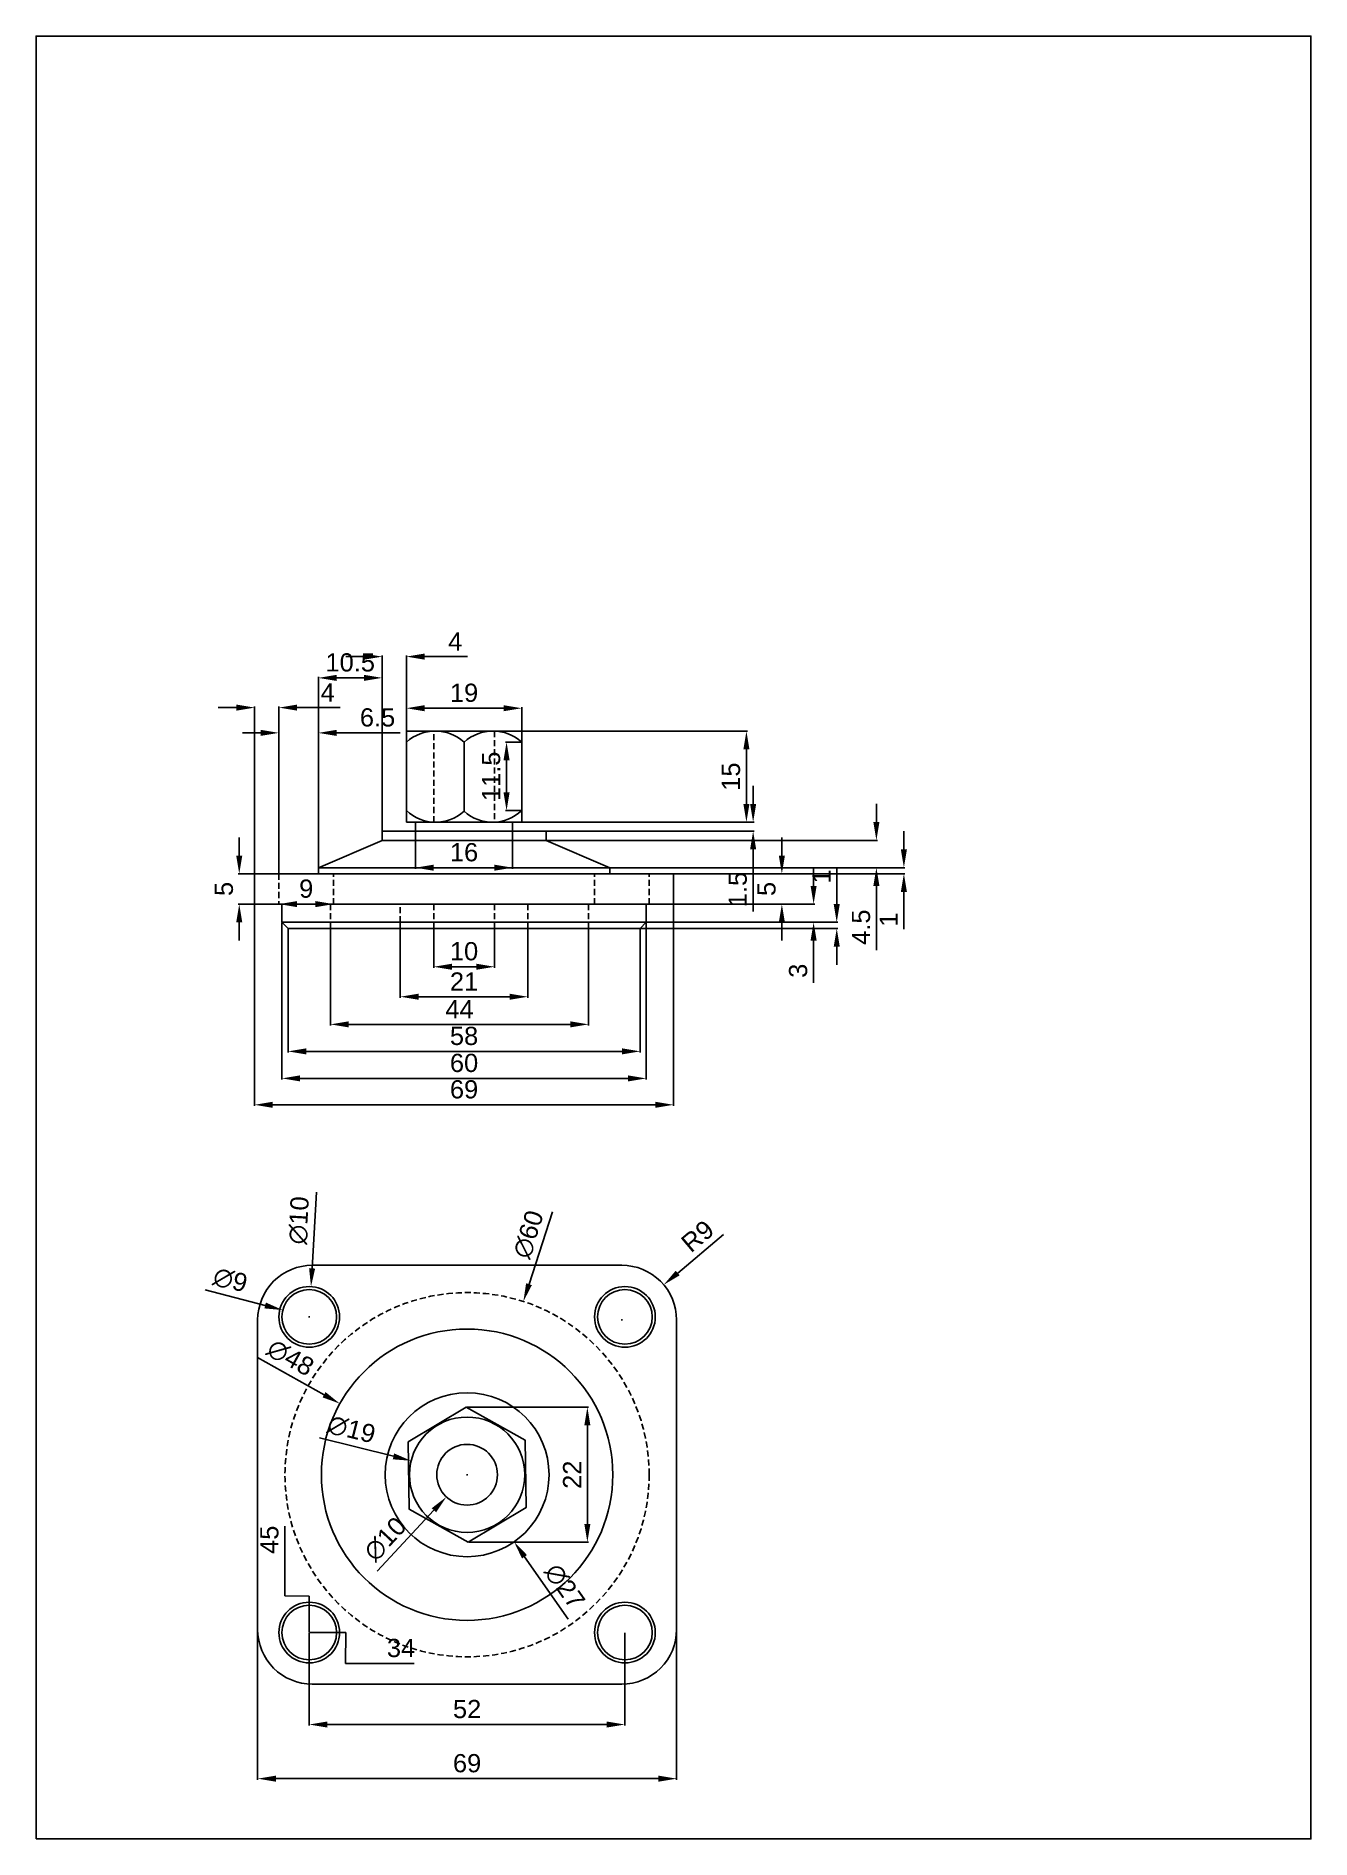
# Model space of a CAD drawing. Header units: millimetres. Extents: x 0 to 210, y 0 to 297.
import ezdxf

# ---------------------------------------------------------------- set-up
doc = ezdxf.new("R2010")
doc.units = ezdxf.units.MM
doc.header["$MEASUREMENT"] = 0
doc.linetypes.add('DASHEDX2', pattern=[1.5, 1, -0.5])
doc.styles.get("Standard").update_dxf_attribs({"font": 'arial.ttf'})
doc.dimstyles.get("Standard").update_dxf_attribs({"dimtxt": 3, "dimasz": 3, "dimexe": 0.18, "dimexo": 0.0625, "dimgap": 1, "dimtad": 1, "dimdec": 0, "dimzin": 0, "dimdsep": 46, "dimtxsty": 'Standard', "dimcen": 0.09, "dimclrd": 1, "dimclre": 1, "dimclrt": 1, "dimadec": 0, "dimazin": 0, "dimtfac": 1, "dimtdec": 0, "dimtofl": 0, "dimtmove": 0, "dimatfit": 3, "dimfxl": 1, "dimtolj": 1, "dimtzin": 0, "dimarcsym": 0})

# ---------------------------------------------------------------- blocks, each defined once
blk = doc.blocks.new('*D1')
at = {"color": 1, "lineweight": -2, "transparency": 16777216}
for p, q in [((33.47, 162), (33.47, 165)), ((35.94, 159), (33.29, 159)), ((35.94, 154), (33.29, 154)), ((33.47, 151), (33.47, 148))]:
    blk.add_line(p, q, dxfattribs=at)
at = {"color": 1, "transparency": 16777216}
for points in [[(32.97, 162), (33.97, 162), (33.47, 159)], [(32.97, 151), (33.97, 151), (33.47, 154)]]:
    blk.add_solid(points, dxfattribs=at)
at = {"layer": 'Defpoints', "color": 0, "transparency": 16777216}
for p in [(36, 159), (33.47, 154), (36, 154)]:
    blk.add_point(p, dxfattribs=at)
at = {"color": 1, "transparency": 16777216, "insert": (30.95, 156.5), "char_height": 3, "attachment_point": 5, "rotation": 90}
blk.add_mtext('\\A1;5', dxfattribs=at)
blk = doc.blocks.new('*D3')
at = {"color": 1, "lineweight": -2, "transparency": 16777216}
for p, q in [((36.46, 79.31), (47.43, 73.17)), ((70.91, 60), (71.09, 60)), ((71, 59.91), (71, 60.09))]:
    blk.add_line(p, q, dxfattribs=at)
at = {"color": 1, "transparency": 16777216}
blk.add_solid([(47.68, 73.61), (47.19, 72.74), (50.05, 71.71)], dxfattribs=at)
at = {"layer": 'Defpoints', "color": 0, "transparency": 16777216}
for p in [(50.05, 71.71), (91.95, 48.29)]:
    blk.add_point(p, dxfattribs=at)
at = {"color": 1, "transparency": 16777216, "insert": (41.91, 79.26), "char_height": 3, "attachment_point": 5, "rotation": 330.7939}
blk.add_mtext('\\A1;∅48', dxfattribs=at)
blk = doc.blocks.new('*D4')
at = {"color": 1, "lineweight": -2, "transparency": 16777216}
for p, q in [((70.91, 60), (71.09, 60)), ((71, 59.91), (71, 60.09)), ((87.67, 36.19), (80.46, 46.48))]:
    blk.add_line(p, q, dxfattribs=at)
at = {"color": 1, "transparency": 16777216}
blk.add_solid([(80.87, 46.77), (80.05, 46.2), (78.74, 48.94)], dxfattribs=at)
at = {"layer": 'Defpoints', "color": 0, "transparency": 16777216}
for p in [(63.26, 71.06), (78.74, 48.94)]:
    blk.add_point(p, dxfattribs=at)
at = {"color": 1, "transparency": 16777216, "insert": (87.07, 41.61), "char_height": 3, "attachment_point": 5, "rotation": 304.9952}
blk.add_mtext('\\A1;∅27', dxfattribs=at)
blk = doc.blocks.new('*D5')
at = {"color": 1, "lineweight": -2, "transparency": 16777216}
for p, q in [((85.08, 103.32), (81.2, 91.38)), ((70.91, 60), (71.09, 60)), ((71, 59.91), (71, 60.09))]:
    blk.add_line(p, q, dxfattribs=at)
at = {"color": 1, "transparency": 16777216}
blk.add_solid([(80.72, 91.54), (81.67, 91.23), (80.27, 88.53)], dxfattribs=at)
at = {"layer": 'Defpoints', "color": 0, "transparency": 16777216}
for p in [(80.27, 88.53), (61.73, 31.47)]:
    blk.add_point(p, dxfattribs=at)
at = {"color": 1, "transparency": 16777216, "insert": (81.11, 99.59), "char_height": 3, "attachment_point": 5, "rotation": 71.9994}
blk.add_mtext('\\A1;∅60', dxfattribs=at)
blk = doc.blocks.new('*D6')
at = {"color": 1, "lineweight": -2, "transparency": 16777216}
for p, q in [((70.91, 60), (71.09, 60)), ((71, 59.91), (71, 60.09)), ((56.17, 44.11), (65.54, 54.15))]:
    blk.add_line(p, q, dxfattribs=at)
at = {"color": 1, "transparency": 16777216}
blk.add_solid([(65.18, 54.49), (65.91, 53.81), (67.59, 56.34)], dxfattribs=at)
at = {"layer": 'Defpoints', "color": 0, "transparency": 16777216}
for p in [(74.41, 63.66), (67.59, 56.34)]:
    blk.add_point(p, dxfattribs=at)
at = {"color": 1, "transparency": 16777216, "insert": (57.52, 49.39), "char_height": 3, "attachment_point": 5, "rotation": 46.9737}
blk.add_mtext('\\A1;∅10', dxfattribs=at)
blk = doc.blocks.new('*D7')
at = {"color": 1, "lineweight": -2, "transparency": 16777216}
for p, q in [((46.68, 66.07), (58.87, 63.03)), ((70.91, 60), (71.09, 60)), ((71, 59.91), (71, 60.09))]:
    blk.add_line(p, q, dxfattribs=at)
at = {"color": 1, "transparency": 16777216}
blk.add_solid([(58.99, 63.51), (58.75, 62.54), (61.78, 62.3)], dxfattribs=at)
at = {"layer": 'Defpoints', "color": 0, "transparency": 16777216}
for p in [(61.78, 62.3), (80.22, 57.7)]:
    blk.add_point(p, dxfattribs=at)
at = {"color": 1, "transparency": 16777216, "insert": (51.95, 67.45), "char_height": 3, "attachment_point": 5, "rotation": 345.9867}
blk.add_mtext('\\A1;∅19', dxfattribs=at)
blk = doc.blocks.new('*D8')
at = {"color": 1, "lineweight": -2, "transparency": 16777216}
for p, q in [((113.22, 99.56), (105.69, 93.22)), ((96.41, 85.5), (96.59, 85.5)), ((96.5, 85.41), (96.5, 85.59))]:
    blk.add_line(p, q, dxfattribs=at)
at = {"color": 1, "transparency": 16777216}
blk.add_solid([(105.36, 93.6), (106.01, 92.84), (103.39, 91.29)], dxfattribs=at)
at = {"layer": 'Defpoints', "color": 0, "transparency": 16777216}
for p in [(103.39, 91.29), (96.5, 85.5)]:
    blk.add_point(p, dxfattribs=at)
at = {"color": 1, "transparency": 16777216, "insert": (108.97, 99.29), "char_height": 3, "attachment_point": 5, "rotation": 40.0524}
blk.add_mtext('\\A1;R9', dxfattribs=at)
blk = doc.blocks.new('*D9')
at = {"color": 1, "lineweight": -2, "transparency": 16777216}
for p, q in [((46.21, 106.52), (45.47, 93.99)), ((44.91, 86), (45.09, 86)), ((45, 85.91), (45, 86.09))]:
    blk.add_line(p, q, dxfattribs=at)
at = {"color": 1, "transparency": 16777216}
blk.add_solid([(44.97, 94.02), (45.97, 93.96), (45.29, 90.99)], dxfattribs=at)
at = {"layer": 'Defpoints', "color": 0, "transparency": 16777216}
for p in [(45.29, 90.99), (44.71, 81.01)]:
    blk.add_point(p, dxfattribs=at)
at = {"color": 1, "transparency": 16777216, "insert": (43.32, 101.9), "char_height": 3, "attachment_point": 5, "rotation": 86.6335}
blk.add_mtext('\\A1;∅10', dxfattribs=at)
blk = doc.blocks.new('*D10')
at = {"color": 1, "lineweight": -2, "transparency": 16777216}
for p, q in [((27.83, 90.45), (37.74, 87.88)), ((44.91, 86), (45.09, 86)), ((45, 85.91), (45, 86.09))]:
    blk.add_line(p, q, dxfattribs=at)
at = {"color": 1, "transparency": 16777216}
blk.add_solid([(37.86, 88.36), (37.61, 87.4), (40.64, 87.13)], dxfattribs=at)
at = {"layer": 'Defpoints', "color": 0, "transparency": 16777216}
for p in [(40.64, 87.13), (49.36, 84.87)]:
    blk.add_point(p, dxfattribs=at)
at = {"color": 1, "transparency": 16777216, "insert": (31.99, 92.07), "char_height": 3, "attachment_point": 5, "rotation": 345.4823}
blk.add_mtext('\\A1;∅9', dxfattribs=at)
blk = doc.blocks.new('*D11')
at = {"color": 1, "lineweight": -2, "transparency": 16777216}
for p, q in [((36.5, 34.44), (36.5, 9.75)), ((105.5, 34.44), (105.5, 9.75)), ((39.5, 9.93), (102.5, 9.93))]:
    blk.add_line(p, q, dxfattribs=at)
at = {"color": 1, "transparency": 16777216}
for points in [[(39.5, 10.43), (39.5, 9.43), (36.5, 9.93)], [(102.5, 10.43), (102.5, 9.43), (105.5, 9.93)]]:
    blk.add_solid(points, dxfattribs=at)
at = {"layer": 'Defpoints', "color": 0, "transparency": 16777216}
for p in [(36.5, 34.5), (105.5, 34.5), (105.5, 9.93)]:
    blk.add_point(p, dxfattribs=at)
at = {"color": 1, "transparency": 16777216, "insert": (71, 12.46), "char_height": 3, "attachment_point": 5}
blk.add_mtext('\\A1;69', dxfattribs=at)
blk = doc.blocks.new('*D12')
at = {"color": 1, "lineweight": -2, "transparency": 16777216}
for p, q in [((45, 33.94), (45, 18.67)), ((97, 33.94), (97, 18.67)), ((48, 18.85), (94, 18.85))]:
    blk.add_line(p, q, dxfattribs=at)
at = {"color": 1, "transparency": 16777216}
for points in [[(48, 19.35), (48, 18.35), (45, 18.85)], [(94, 19.35), (94, 18.35), (97, 18.85)]]:
    blk.add_solid(points, dxfattribs=at)
at = {"layer": 'Defpoints', "color": 0, "transparency": 16777216}
for p in [(45, 34), (97, 34), (97, 18.85)]:
    blk.add_point(p, dxfattribs=at)
at = {"color": 1, "transparency": 16777216, "insert": (71, 21.38), "char_height": 3, "attachment_point": 5}
blk.add_mtext('\\A1;52', dxfattribs=at)
blk = doc.blocks.new('*D13')
at = {"color": 1, "lineweight": -2, "transparency": 16777216}
for p, q in [((70.89, 71.12), (90.99, 71.12)), ((90.81, 68.12), (90.81, 51.88)), ((71.23, 48.88), (90.99, 48.88))]:
    blk.add_line(p, q, dxfattribs=at)
at = {"color": 1, "transparency": 16777216}
for points in [[(90.31, 68.12), (91.31, 68.12), (90.81, 71.12)], [(90.31, 51.88), (91.31, 51.88), (90.81, 48.88)]]:
    blk.add_solid(points, dxfattribs=at)
at = {"layer": 'Defpoints', "color": 0, "transparency": 16777216}
for p in [(70.83, 71.12), (71.17, 48.88), (90.81, 48.88)]:
    blk.add_point(p, dxfattribs=at)
at = {"color": 1, "transparency": 16777216, "insert": (88.3, 60), "char_height": 3, "attachment_point": 5, "rotation": 90}
blk.add_mtext('\\A1;22', dxfattribs=at)
blk = doc.blocks.new('*D14')
at = {"color": 1, "lineweight": -2, "transparency": 16777216}
for p, q in [((40.97, 40.06), (40.97, 51.5)), ((45, 40), (40.97, 40.06)), ((45, 34.06), (45, 40))]:
    blk.add_line(p, q, dxfattribs=at)
at = {"layer": 'Defpoints', "color": 0, "transparency": 16777216}
for p in [(40.97, 46.06), (45, 34), (0, 0)]:
    blk.add_point(p, dxfattribs=at)
at = {"color": 1, "transparency": 16777216, "insert": (38.44, 49.28), "char_height": 3, "attachment_point": 5, "rotation": 90}
blk.add_mtext('\\A1;45', dxfattribs=at)
blk = doc.blocks.new('*D15')
at = {"color": 1, "lineweight": -2, "transparency": 16777216}
for p, q in [((45.06, 34), (51, 34)), ((51, 34), (50.98, 28.91)), ((50.98, 28.91), (62.26, 28.91))]:
    blk.add_line(p, q, dxfattribs=at)
at = {"layer": 'Defpoints', "color": 0, "transparency": 16777216}
for p in [(45, 34), (56.98, 28.91), (0, 0)]:
    blk.add_point(p, dxfattribs=at)
at = {"color": 1, "transparency": 16777216, "insert": (60.12, 31.44), "char_height": 3, "attachment_point": 5}
blk.add_mtext('\\A1;34', dxfattribs=at)
blk = doc.blocks.new('*D17')
at = {"color": 1, "lineweight": -2, "transparency": 16777216}
for p, q in [((36, 153.94), (36, 120.76)), ((105, 153.94), (105, 120.76)), ((39, 120.94), (102, 120.94))]:
    blk.add_line(p, q, dxfattribs=at)
at = {"color": 1, "transparency": 16777216}
for points in [[(39, 121.44), (39, 120.44), (36, 120.94)], [(102, 121.44), (102, 120.44), (105, 120.94)]]:
    blk.add_solid(points, dxfattribs=at)
at = {"layer": 'Defpoints', "color": 0, "transparency": 16777216}
for p in [(36, 154), (105, 154), (105, 120.94)]:
    blk.add_point(p, dxfattribs=at)
at = {"color": 1, "transparency": 16777216, "insert": (70.5, 123.47), "char_height": 3, "attachment_point": 5}
blk.add_mtext('\\A1;69', dxfattribs=at)
blk = doc.blocks.new('*D18')
at = {"color": 1, "lineweight": -2, "transparency": 16777216}
for p, q in [((40.5, 150.94), (40.5, 125.11)), ((100.5, 150.94), (100.5, 125.11)), ((43.5, 125.29), (97.5, 125.29))]:
    blk.add_line(p, q, dxfattribs=at)
at = {"color": 1, "transparency": 16777216}
for points in [[(43.5, 125.79), (43.5, 124.79), (40.5, 125.29)], [(97.5, 125.79), (97.5, 124.79), (100.5, 125.29)]]:
    blk.add_solid(points, dxfattribs=at)
at = {"layer": 'Defpoints', "color": 0, "transparency": 16777216}
for p in [(40.5, 151), (100.5, 151), (100.5, 125.29)]:
    blk.add_point(p, dxfattribs=at)
at = {"color": 1, "transparency": 16777216, "insert": (70.5, 127.82), "char_height": 3, "attachment_point": 5}
blk.add_mtext('\\A1;60', dxfattribs=at)
blk = doc.blocks.new('*D19')
at = {"color": 1, "lineweight": -2, "transparency": 16777216}
for p, q in [((41.5, 149.94), (41.5, 129.56)), ((99.5, 149.94), (99.5, 129.56)), ((44.5, 129.74), (96.5, 129.74))]:
    blk.add_line(p, q, dxfattribs=at)
at = {"color": 1, "transparency": 16777216}
for points in [[(44.5, 130.24), (44.5, 129.24), (41.5, 129.74)], [(96.5, 130.24), (96.5, 129.24), (99.5, 129.74)]]:
    blk.add_solid(points, dxfattribs=at)
at = {"layer": 'Defpoints', "color": 0, "transparency": 16777216}
for p in [(41.5, 150), (99.5, 150), (99.5, 129.74)]:
    blk.add_point(p, dxfattribs=at)
at = {"color": 1, "transparency": 16777216, "insert": (70.5, 132.27), "char_height": 3, "attachment_point": 5}
blk.add_mtext('\\A1;58', dxfattribs=at)
blk = doc.blocks.new('*D20')
at = {"color": 1, "lineweight": -2, "transparency": 16777216}
for p, q in [((48.5, 149.94), (48.5, 134.01)), ((91, 149.94), (91, 134.01)), ((51.5, 134.19), (88, 134.19))]:
    blk.add_line(p, q, dxfattribs=at)
at = {"color": 1, "transparency": 16777216}
for points in [[(51.5, 134.69), (51.5, 133.69), (48.5, 134.19)], [(88, 134.69), (88, 133.69), (91, 134.19)]]:
    blk.add_solid(points, dxfattribs=at)
at = {"layer": 'Defpoints', "color": 0, "transparency": 16777216}
for p in [(48.5, 150), (91, 150), (91, 134.19)]:
    blk.add_point(p, dxfattribs=at)
at = {"color": 1, "transparency": 16777216, "insert": (69.75, 136.69), "char_height": 3, "attachment_point": 5}
blk.add_mtext('\\A1;44', dxfattribs=at)
blk = doc.blocks.new('*D21')
at = {"color": 1, "lineweight": -2, "transparency": 16777216}
for p, q in [((60, 150.94), (60, 138.56)), ((81, 150.94), (81, 138.56)), ((63, 138.74), (78, 138.74))]:
    blk.add_line(p, q, dxfattribs=at)
at = {"color": 1, "transparency": 16777216}
for points in [[(63, 139.24), (63, 138.24), (60, 138.74)], [(78, 139.24), (78, 138.24), (81, 138.74)]]:
    blk.add_solid(points, dxfattribs=at)
at = {"layer": 'Defpoints', "color": 0, "transparency": 16777216}
for p in [(60, 151), (81, 151), (81, 138.74)]:
    blk.add_point(p, dxfattribs=at)
at = {"color": 1, "transparency": 16777216, "insert": (70.5, 141.25), "char_height": 3, "attachment_point": 5}
blk.add_mtext('\\A1;21', dxfattribs=at)
blk = doc.blocks.new('*D22')
at = {"color": 1, "lineweight": -2, "transparency": 16777216}
for p, q in [((65.5, 150.94), (65.5, 143.5)), ((75.5, 150.94), (75.5, 143.5)), ((68.5, 143.68), (72.5, 143.68))]:
    blk.add_line(p, q, dxfattribs=at)
at = {"color": 1, "transparency": 16777216}
for points in [[(68.5, 144.18), (68.5, 143.18), (65.5, 143.68)], [(72.5, 144.18), (72.5, 143.18), (75.5, 143.68)]]:
    blk.add_solid(points, dxfattribs=at)
at = {"layer": 'Defpoints', "color": 0, "transparency": 16777216}
for p in [(65.5, 151), (75.5, 151), (75.5, 143.68)]:
    blk.add_point(p, dxfattribs=at)
at = {"color": 1, "transparency": 16777216, "insert": (70.5, 146.22), "char_height": 3, "attachment_point": 5}
blk.add_mtext('\\A1;10', dxfattribs=at)
blk = doc.blocks.new('*D23')
at = {"color": 1, "lineweight": -2, "transparency": 16777216}
for p, q in [((40, 154.06), (40, 154.18)), ((43, 154), (46, 154)), ((49, 154.06), (49, 154.18))]:
    blk.add_line(p, q, dxfattribs=at)
at = {"color": 1, "transparency": 16777216}
for points in [[(43, 154.5), (43, 153.5), (40, 154)], [(46, 154.5), (46, 153.5), (49, 154)]]:
    blk.add_solid(points, dxfattribs=at)
at = {"layer": 'Defpoints', "color": 0, "transparency": 16777216}
for p in [(40, 154), (49, 154), (49, 154)]:
    blk.add_point(p, dxfattribs=at)
at = {"color": 1, "transparency": 16777216, "insert": (44.5, 156.53), "char_height": 3, "attachment_point": 5}
blk.add_mtext('\\A1;9', dxfattribs=at)
blk = doc.blocks.new('*D24')
at = {"color": 1, "lineweight": -2, "transparency": 16777216}
for p, q in [((62.5, 165.94), (62.5, 159.82)), ((78.5, 165.94), (78.5, 159.82)), ((65.5, 160), (75.5, 160))]:
    blk.add_line(p, q, dxfattribs=at)
at = {"color": 1, "transparency": 16777216}
for points in [[(65.5, 160.5), (65.5, 159.5), (62.5, 160)], [(75.5, 160.5), (75.5, 159.5), (78.5, 160)]]:
    blk.add_solid(points, dxfattribs=at)
at = {"layer": 'Defpoints', "color": 0, "transparency": 16777216}
for p in [(62.5, 166), (78.5, 166), (78.5, 160)]:
    blk.add_point(p, dxfattribs=at)
at = {"color": 1, "transparency": 16777216, "insert": (70.5, 162.53), "char_height": 3, "attachment_point": 5}
blk.add_mtext('\\A1;16', dxfattribs=at)
blk = doc.blocks.new('*D25')
at = {"color": 1, "lineweight": -2, "transparency": 16777216}
for p, q in [((33, 186.37), (30, 186.37)), ((36, 159.06), (36, 186.55)), ((40, 159.06), (40, 186.55)), ((43, 186.37), (50.08, 186.37))]:
    blk.add_line(p, q, dxfattribs=at)
at = {"color": 1, "transparency": 16777216}
for points in [[(33, 186.87), (33, 185.87), (36, 186.37)], [(43, 186.87), (43, 185.87), (40, 186.37)]]:
    blk.add_solid(points, dxfattribs=at)
at = {"layer": 'Defpoints', "color": 0, "transparency": 16777216}
for p in [(40, 186.37), (36, 159), (40, 159)]:
    blk.add_point(p, dxfattribs=at)
at = {"color": 1, "transparency": 16777216, "insert": (48.04, 188.87), "char_height": 3, "attachment_point": 5}
blk.add_mtext('\\A1;4', dxfattribs=at)
blk = doc.blocks.new('*D26')
at = {"color": 1, "lineweight": -2, "transparency": 16777216}
for p, q in [((37, 182.21), (34, 182.21)), ((40, 159.06), (40, 182.39)), ((46.5, 159.06), (46.5, 182.39)), ((49.5, 182.21), (60, 182.21))]:
    blk.add_line(p, q, dxfattribs=at)
at = {"color": 1, "transparency": 16777216}
for points in [[(37, 182.71), (37, 181.71), (40, 182.21)], [(49.5, 182.71), (49.5, 181.71), (46.5, 182.21)]]:
    blk.add_solid(points, dxfattribs=at)
at = {"layer": 'Defpoints', "color": 0, "transparency": 16777216}
for p in [(46.5, 182.21), (40, 159), (46.5, 159)]:
    blk.add_point(p, dxfattribs=at)
at = {"color": 1, "transparency": 16777216, "insert": (56.25, 184.74), "char_height": 3, "attachment_point": 5}
blk.add_mtext('\\A1;6.5', dxfattribs=at)
blk = doc.blocks.new('*D27')
at = {"color": 1, "lineweight": -2, "transparency": 16777216}
for p, q in [((79.94, 180.7), (77.32, 180.7)), ((77.5, 177.7), (77.5, 172.4)), ((79.94, 169.4), (77.32, 169.4))]:
    blk.add_line(p, q, dxfattribs=at)
at = {"color": 1, "transparency": 16777216}
for points in [[(77, 177.7), (78, 177.7), (77.5, 180.7)], [(77, 172.4), (78, 172.4), (77.5, 169.4)]]:
    blk.add_solid(points, dxfattribs=at)
at = {"layer": 'Defpoints', "color": 0, "transparency": 16777216}
for p in [(80, 180.7), (77.5, 169.4), (80, 169.4)]:
    blk.add_point(p, dxfattribs=at)
at = {"color": 1, "transparency": 16777216, "insert": (74.97, 175.05), "char_height": 3, "attachment_point": 5, "rotation": 90}
blk.add_mtext('\\A1;11.5', dxfattribs=at)
blk = doc.blocks.new('*D28')
at = {"color": 1, "lineweight": -2, "transparency": 16777216}
for p, q in [((61, 182.56), (61, 186.45)), ((64, 186.27), (77, 186.27)), ((80, 182.56), (80, 186.45))]:
    blk.add_line(p, q, dxfattribs=at)
at = {"color": 1, "transparency": 16777216}
for points in [[(64, 186.77), (64, 185.77), (61, 186.27)], [(77, 186.77), (77, 185.77), (80, 186.27)]]:
    blk.add_solid(points, dxfattribs=at)
at = {"layer": 'Defpoints', "color": 0, "transparency": 16777216}
for p in [(80, 186.27), (61, 182.5), (80, 182.5)]:
    blk.add_point(p, dxfattribs=at)
at = {"color": 1, "transparency": 16777216, "insert": (70.5, 188.8), "char_height": 3, "attachment_point": 5}
blk.add_mtext('\\A1;19', dxfattribs=at)
blk = doc.blocks.new('*D29')
at = {"color": 1, "lineweight": -2, "transparency": 16777216}
for p, q in [((80.06, 182.5), (117.19, 182.5)), ((117.01, 170.5), (117.01, 179.5)), ((80.06, 167.5), (117.19, 167.5))]:
    blk.add_line(p, q, dxfattribs=at)
at = {"color": 1, "transparency": 16777216}
for points in [[(116.51, 179.5), (117.51, 179.5), (117.01, 182.5)], [(116.51, 170.5), (117.51, 170.5), (117.01, 167.5)]]:
    blk.add_solid(points, dxfattribs=at)
at = {"layer": 'Defpoints', "color": 0, "transparency": 16777216}
for p in [(80, 182.5), (117.01, 182.5), (80, 167.5)]:
    blk.add_point(p, dxfattribs=at)
at = {"color": 1, "transparency": 16777216, "insert": (114.48, 175), "char_height": 3, "attachment_point": 5, "rotation": 90}
blk.add_mtext('\\A1;15', dxfattribs=at)
blk = doc.blocks.new('*D30')
at = {"color": 1, "lineweight": -2, "transparency": 16777216}
for p, q in [((118.12, 170.5), (118.12, 173.5)), ((78.56, 167.5), (118.3, 167.5)), ((78.56, 166), (118.3, 166)), ((118.12, 163), (118.12, 152.8))]:
    blk.add_line(p, q, dxfattribs=at)
at = {"color": 1, "transparency": 16777216}
for points in [[(117.62, 170.5), (118.62, 170.5), (118.12, 167.5)], [(117.62, 163), (118.62, 163), (118.12, 166)]]:
    blk.add_solid(points, dxfattribs=at)
at = {"layer": 'Defpoints', "color": 0, "transparency": 16777216}
for p in [(78.5, 167.5), (78.5, 166), (118.12, 166)]:
    blk.add_point(p, dxfattribs=at)
at = {"color": 1, "transparency": 16777216, "insert": (115.59, 156.4), "char_height": 3, "attachment_point": 5, "rotation": 90}
blk.add_mtext('\\A1;1.5', dxfattribs=at)
blk = doc.blocks.new('*D31')
at = {"color": 1, "lineweight": -2, "transparency": 16777216}
for p, q in [((131.89, 154), (131.89, 160.11)), ((99.56, 150), (132.07, 150)), ((100.56, 151), (132.07, 151)), ((131.89, 147), (131.89, 144))]:
    blk.add_line(p, q, dxfattribs=at)
at = {"color": 1, "transparency": 16777216}
for points in [[(131.39, 154), (132.39, 154), (131.89, 151)], [(131.39, 147), (132.39, 147), (131.89, 150)]]:
    blk.add_solid(points, dxfattribs=at)
at = {"layer": 'Defpoints', "color": 0, "transparency": 16777216}
for p in [(99.5, 150), (100.5, 151), (131.89, 151)]:
    blk.add_point(p, dxfattribs=at)
at = {"color": 1, "transparency": 16777216, "insert": (129.39, 158.55), "char_height": 3, "attachment_point": 5, "rotation": 90}
blk.add_mtext('\\A1;1', dxfattribs=at)
blk = doc.blocks.new('*D32')
at = {"color": 1, "lineweight": -2, "transparency": 16777216}
for p, q in [((128.08, 157), (128.08, 160)), ((100.56, 154), (128.26, 154)), ((100.56, 151), (128.26, 151)), ((128.08, 148), (128.08, 141.04))]:
    blk.add_line(p, q, dxfattribs=at)
at = {"color": 1, "transparency": 16777216}
for points in [[(127.58, 157), (128.58, 157), (128.08, 154)], [(127.58, 148), (128.58, 148), (128.08, 151)]]:
    blk.add_solid(points, dxfattribs=at)
at = {"layer": 'Defpoints', "color": 0, "transparency": 16777216}
for p in [(100.5, 154), (100.5, 151), (128.08, 151)]:
    blk.add_point(p, dxfattribs=at)
at = {"color": 1, "transparency": 16777216, "insert": (125.54, 143.02), "char_height": 3, "attachment_point": 5, "rotation": 90}
blk.add_mtext('\\A1;3', dxfattribs=at)
blk = doc.blocks.new('*D33')
at = {"color": 1, "lineweight": -2, "transparency": 16777216}
for p, q in [((122.85, 162), (122.85, 165)), ((105.06, 159), (123.03, 159)), ((105.06, 154), (123.03, 154)), ((122.85, 151), (122.85, 148))]:
    blk.add_line(p, q, dxfattribs=at)
at = {"color": 1, "transparency": 16777216}
for points in [[(122.35, 162), (123.35, 162), (122.85, 159)], [(122.35, 151), (123.35, 151), (122.85, 154)]]:
    blk.add_solid(points, dxfattribs=at)
at = {"layer": 'Defpoints', "color": 0, "transparency": 16777216}
for p in [(105, 159), (105, 154), (122.85, 154)]:
    blk.add_point(p, dxfattribs=at)
at = {"color": 1, "transparency": 16777216, "insert": (120.33, 156.5), "char_height": 3, "attachment_point": 5, "rotation": 90}
blk.add_mtext('\\A1;5', dxfattribs=at)
blk = doc.blocks.new('*D34')
at = {"color": 1, "lineweight": -2, "transparency": 16777216}
for p, q in [((142.95, 163), (142.95, 166)), ((94.56, 160), (143.13, 160)), ((94.56, 159), (143.13, 159)), ((142.95, 156), (142.95, 149.89))]:
    blk.add_line(p, q, dxfattribs=at)
at = {"color": 1, "transparency": 16777216}
for points in [[(142.45, 163), (143.45, 163), (142.95, 160)], [(142.45, 156), (143.45, 156), (142.95, 159)]]:
    blk.add_solid(points, dxfattribs=at)
at = {"layer": 'Defpoints', "color": 0, "transparency": 16777216}
for p in [(94.5, 160), (94.5, 159), (142.95, 159)]:
    blk.add_point(p, dxfattribs=at)
at = {"color": 1, "transparency": 16777216, "insert": (140.44, 151.45), "char_height": 3, "attachment_point": 5, "rotation": 90}
blk.add_mtext('\\A1;1', dxfattribs=at)
blk = doc.blocks.new('*D35')
at = {"color": 1, "lineweight": -2, "transparency": 16777216}
for p, q in [((138.42, 167.5), (138.42, 170.5)), ((84.06, 164.5), (138.6, 164.5)), ((94.56, 160), (138.6, 160)), ((138.42, 157), (138.42, 146.39))]:
    blk.add_line(p, q, dxfattribs=at)
at = {"color": 1, "transparency": 16777216}
for points in [[(137.92, 167.5), (138.92, 167.5), (138.42, 164.5)], [(137.92, 157), (138.92, 157), (138.42, 160)]]:
    blk.add_solid(points, dxfattribs=at)
at = {"layer": 'Defpoints', "color": 0, "transparency": 16777216}
for p in [(84, 164.5), (94.5, 160), (138.42, 160)]:
    blk.add_point(p, dxfattribs=at)
at = {"color": 1, "transparency": 16777216, "insert": (135.9, 150.2), "char_height": 3, "attachment_point": 5, "rotation": 90}
blk.add_mtext('\\A1;4.5', dxfattribs=at)
blk = doc.blocks.new('*D36')
at = {"color": 1, "lineweight": -2, "transparency": 16777216}
for p, q in [((46.5, 160.06), (46.5, 191.45)), ((49.5, 191.27), (54, 191.27)), ((57, 164.56), (57, 191.45))]:
    blk.add_line(p, q, dxfattribs=at)
at = {"color": 1, "transparency": 16777216}
for points in [[(49.5, 191.77), (49.5, 190.77), (46.5, 191.27)], [(54, 191.77), (54, 190.77), (57, 191.27)]]:
    blk.add_solid(points, dxfattribs=at)
at = {"layer": 'Defpoints', "color": 0, "transparency": 16777216}
for p in [(57, 191.27), (57, 164.5), (46.5, 160)]:
    blk.add_point(p, dxfattribs=at)
at = {"color": 1, "transparency": 16777216, "insert": (51.75, 193.8), "char_height": 3, "attachment_point": 5}
blk.add_mtext('\\A1;10.5', dxfattribs=at)
blk = doc.blocks.new('*D37')
at = {"color": 1, "lineweight": -2, "transparency": 16777216}
for p, q in [((54, 194.77), (51, 194.77)), ((57, 166.06), (57, 194.95)), ((61, 167.56), (61, 194.95)), ((64, 194.77), (71.08, 194.77))]:
    blk.add_line(p, q, dxfattribs=at)
at = {"color": 1, "transparency": 16777216}
for points in [[(54, 195.27), (54, 194.27), (57, 194.77)], [(64, 195.27), (64, 194.27), (61, 194.77)]]:
    blk.add_solid(points, dxfattribs=at)
at = {"layer": 'Defpoints', "color": 0, "transparency": 16777216}
for p in [(61, 194.77), (61, 167.5), (57, 166)]:
    blk.add_point(p, dxfattribs=at)
at = {"color": 1, "transparency": 16777216, "insert": (69.04, 197.27), "char_height": 3, "attachment_point": 5}
blk.add_mtext('\\A1;4', dxfattribs=at)

msp = doc.modelspace()

# ---------------------------------------------------------------- linework, layer by layer
at = {"linetype": 'DASHEDX2'}
for p, q in [((65.5, 167.5), (65.5, 182.5)), ((75.5, 182.5), (75.5, 167.5)), ((40, 159), (40, 154)), ((49, 154), (49, 159)), ((92, 154), (92, 159)), ((101, 154), (101, 159)), ((48.5, 154), (48.5, 150)), ((60, 151), (60, 154)), ((65.5, 154), (65.5, 151)), ((75.5, 154), (75.5, 151)), ((81, 154), (81, 151)), ((91, 154), (91, 150))]:
    msp.add_line(p, q, dxfattribs=at)
for p, q in [((70.5, 169.3), (70.5, 180.7)), ((62.5, 166), (62.5, 167.5)), ((78.5, 166), (78.5, 167.5)), ((46.5, 160), (57, 164.5)), ((84, 164.5), (57, 164.5)), ((94.5, 160), (84, 164.5)), ((40.5, 151), (41.5, 150)), ((41.5, 150), (99.5, 150)), ((100.5, 151), (99.5, 150))]:
    msp.add_line(p, q)
for points in [[(0, 0), (210, 0), (210, 297), (0, 297)], [(61, 167.5), (80, 167.5), (80, 182.5), (61, 182.5)], [(84, 164.5), (57, 164.5), (57, 166), (84, 166)], [(36, 154), (105, 154), (105, 159), (36, 159)], [(46.5, 159), (94.5, 159), (94.5, 160), (46.5, 160)], [(40.5, 154), (100.5, 154), (100.5, 151), (40.5, 151)], [(71.17, 48.88), (80.71, 54.59), (80.54, 65.7), (70.83, 71.12), (61.29, 65.41), (61.46, 54.3)]]:
    msp.add_lwpolyline(points, close=True)
msp.add_lwpolyline([(45.5, 25.5), (96.5, 25.5, 0.414214), (105.5, 34.5), (105.5, 85.5, 0.414214), (96.5, 94.5), (45.5, 94.5, 0.414214), (36.5, 85.5), (36.5, 34.5, 0.414214)], format="xyb", close=True)
for centre, radius in [((45, 86), 5), ((45, 86), 4.5), ((97, 86), 5), ((97, 86), 4.5), ((71, 60), 24), ((71, 60), 13.5), ((71, 60), 9.5), ((71, 60), 5), ((45, 34), 5), ((97, 34), 5), ((45, 34), 4.5), ((97, 34), 4.5)]:
    msp.add_circle(centre, radius)
msp.add_circle((71, 60), 30, dxfattribs=at)
for centre, radius, start, end in [((65.75, 175.35), 7.15, 48.3997, 131.6003), ((75.25, 175.35), 7.15, 48.3997, 131.6003), ((65.8, 174.5), 7.01, 226.7075, 312.0863), ((75.2, 174.5), 7.01, 227.9137, 313.2925)]:
    msp.add_arc(centre, radius, start, end)

# ---------------------------------------------------------------- dimensions: what is measured, and where the dimension line sits
for base, p1, p2, picture, middle in [((61, 194.77), (57, 166), (61, 167.5), '*D37', (69.04, 197.27)), ((40, 186.37), (36, 159), (40, 159), '*D25', (48.04, 188.87)), ((80, 186.27), (61, 182.5), (80, 182.5), '*D28', (70.5, 188.8)), ((78.5, 160), (62.5, 166), (78.5, 166), '*D24', (70.5, 162.53)), ((49, 154), (40, 154), (49, 154), '*D23', (44.5, 156.53)), ((105, 120.94), (36, 154), (105, 154), '*D17', (70.5, 123.47)), ((100.5, 125.29), (40.5, 151), (100.5, 151), '*D18', (70.5, 127.82)), ((99.5, 129.74), (41.5, 150), (99.5, 150), '*D19', (70.5, 132.27)), ((81, 138.74), (60, 151), (81, 151), '*D21', (70.5, 141.25)), ((75.5, 143.68), (65.5, 151), (75.5, 151), '*D22', (70.5, 146.22)), ((105.5, 9.93), (36.5, 34.5), (105.5, 34.5), '*D11', (71, 12.46)), ((97, 18.85), (45, 34), (97, 34), '*D12', (71, 21.38))]:
    dim = msp.add_linear_dim(base=base, p1=p1, p2=p2, dimstyle='Standard')
    dim.commit()
    dim.dimension.update_dxf_attribs({"geometry": picture, "text_midpoint": middle})
for base, p1, p2, text, picture, middle in [((57, 191.27), (46.5, 160), (57, 164.5), '10.5', '*D36', (51.75, 193.8)), ((46.5, 182.21), (40, 159), (46.5, 159), '6.5', '*D26', (56.25, 184.74)), ((91, 134.19), (48.5, 150), (91, 150), '44', '*D20', (69.75, 136.69))]:
    dim = msp.add_linear_dim(base=base, p1=p1, p2=p2, text=text, dimstyle='Standard')
    dim.commit()
    dim.dimension.update_dxf_attribs({"geometry": picture, "text_midpoint": middle})
for base, p1, p2, picture, middle in [((117.01, 182.5), (80, 167.5), (80, 182.5), '*D29', (114.48, 175)), ((33.47, 154), (36, 159), (36, 154), '*D1', (30.95, 156.5)), ((142.95, 159), (94.5, 160), (94.5, 159), '*D34', (140.44, 151.45)), ((122.85, 154), (105, 159), (105, 154), '*D33', (120.33, 156.5)), ((131.89, 151), (99.5, 150), (100.5, 151), '*D31', (129.39, 158.55)), ((128.08, 151), (100.5, 154), (100.5, 151), '*D32', (125.54, 143.02)), ((90.81, 48.88), (70.83, 71.12), (71.17, 48.88), '*D13', (88.3, 60))]:
    dim = msp.add_linear_dim(base=base, p1=p1, p2=p2, angle=90, dimstyle='Standard')
    dim.commit()
    dim.dimension.update_dxf_attribs({"geometry": picture, "text_midpoint": middle})
for base, p1, p2, text, picture, middle in [((77.5, 169.4), (80, 180.7), (80, 169.4), '11.5', '*D27', (74.97, 175.05)), ((118.12, 166), (78.5, 167.5), (78.5, 166), '1.5', '*D30', (115.59, 156.4)), ((138.42492143, 160), (84, 164.5), (94.5, 160), '4.<>', '*D35', (135.89934162, 150.19747613))]:
    dim = msp.add_linear_dim(base=base, p1=p1, p2=p2, angle=90, text=text, dimstyle='Standard')
    dim.commit()
    dim.dimension.update_dxf_attribs({"geometry": picture, "text_midpoint": middle})
for p1, p2, picture, middle in [((44.71, 81.01), (45.29, 90.99), '*D9', (43.32, 101.9)), ((61.73, 31.47), (80.27, 88.53), '*D5', (81.11, 99.59)), ((49.36, 84.87), (40.64, 87.13), '*D10', (31.99, 92.07)), ((91.95, 48.29), (50.05, 71.71), '*D3', (41.91, 79.26)), ((80.22, 57.7), (61.78, 62.3), '*D7', (51.95, 67.45)), ((63.26, 71.06), (78.74, 48.94), '*D4', (87.07, 41.61))]:
    dim = msp.add_diameter_dim_2p(p1=p1, p2=p2, dimstyle='Standard')
    dim.commit()
    dim.dimension.update_dxf_attribs({"geometry": picture, "text_midpoint": middle})
dim = msp.add_radius_dim(center=(96.5, 85.5), mpoint=(103.39, 91.29), dimstyle='Standard')
dim.commit()
dim.dimension.update_dxf_attribs({"geometry": '*D8', "text_midpoint": (108.97, 99.29)})
dim = msp.add_diameter_dim_2p(p1=(74.41, 63.66), p2=(67.59, 56.34), dimstyle='Standard')
dim.commit()
dim.dimension.update_dxf_attribs({"geometry": '*D6', "text_midpoint": (59.43, 47.6), "dimtype": 163})
for offset, dtype, picture, middle in [((-4.03, 12.06), 1, '*D14', (38.44, 49.28)), ((11.98, -5.09), 0, '*D15', (60.12, 31.44))]:
    dim = msp.add_ordinate_dim(feature_location=(45, 34), offset=offset, dtype=dtype, origin=(0, 0), dimstyle='Standard')
    dim.commit()
    dim.dimension.update_dxf_attribs({"geometry": picture, "text_midpoint": middle})

doc.saveas('drawing.dxf')
